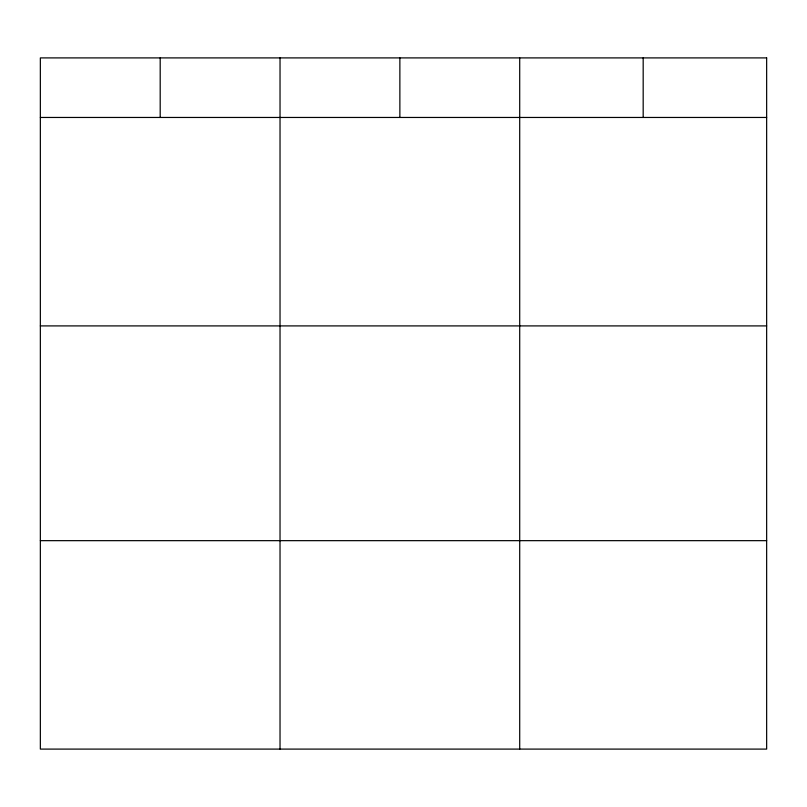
<?xml version="1.0" encoding="UTF-8"?>
<svg xmlns="http://www.w3.org/2000/svg" width="807" height="807" viewBox="0 0 807 807"><rect width="100%" height="100%" fill="white"/><g stroke="black" fill="none" stroke-linecap="round" stroke-linejoin="round"><path stroke-width="1.21" d="M40.35 117.459L766.65 117.459M40.35 325.907L766.65 325.907M40.35 540.66L766.65 540.66M643.179 57.902L643.179 117.459M519.708 57.902L519.708 749.098M399.868 57.902L399.868 117.459M280.029 57.902L280.029 749.098M160.19 57.902L160.19 117.459M766.65 57.902L40.35 57.902L40.35 749.098L766.65 749.098L766.65 57.902"/></g></svg>
